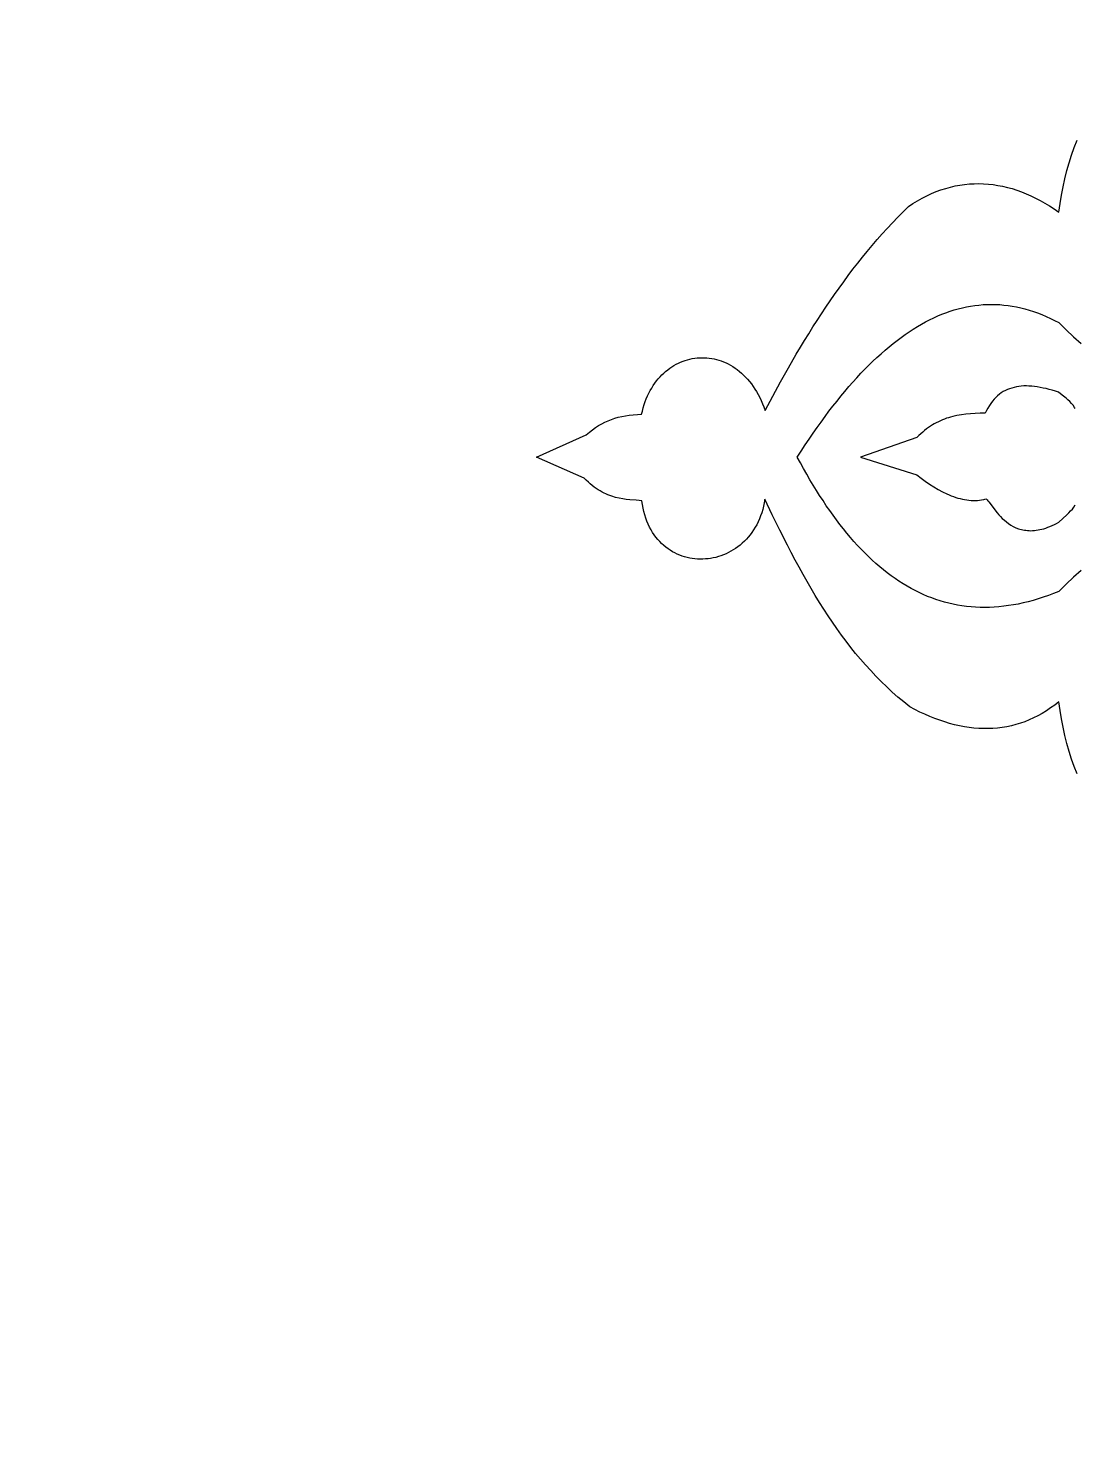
# Model space of a CAD drawing. Extents: x -540 to 540, y -540 to 540.
# Drawn here: x -170.4 to -87.2, y -78.6 to 34.1 of the extents above; entities that cross this region are included whole.
import ezdxf

# ---------------------------------------------------------------- set-up
doc = ezdxf.new("R2010")
doc.units = 0
doc.layers.add('LAYER_1', color=18, linetype='CONTINUOUS')
doc.layers.add('LAYER_2', color=174, linetype='CONTINUOUS')

msp = doc.modelspace()

# ---------------------------------------------------------------- linework, layer by layer
at = {"layer": 'LAYER_1'}
msp.add_lwpolyline([(0, 540, 0.414214), (-540, 0, 0.414214), (0, -540, 0.414214), (540, 0, 0.414214)], format="xyb", close=True, dxfattribs=at)
for points in [[(-86.68, -9.02), (-87.28, -9.56), (-87.87, -10.12), (-88.16, -10.41), (-88.44, -10.69), (-88.86, -10.86), (-89.27, -11.01), (-89.68, -11.15), (-90.08, -11.28), (-90.49, -11.4), (-90.88, -11.51), (-91.28, -11.6), (-91.67, -11.69), (-92.06, -11.76), (-92.45, -11.82), (-92.83, -11.87), (-93.21, -11.91), (-93.59, -11.94), (-93.96, -11.96), (-94.34, -11.97), (-94.7, -11.96), (-95.07, -11.95), (-95.43, -11.92), (-95.79, -11.88), (-96.15, -11.83), (-96.5, -11.78), (-96.85, -11.71), (-97.2, -11.63), (-97.54, -11.54), (-97.89, -11.44), (-98.22, -11.33), (-98.56, -11.21), (-98.9, -11.08), (-99.23, -10.93), (-99.55, -10.78), (-99.88, -10.62), (-100.2, -10.45), (-100.52, -10.27), (-100.84, -10.08), (-101.16, -9.88), (-101.47, -9.66), (-101.78, -9.44), (-102.09, -9.21), (-102.39, -8.97), (-102.69, -8.72), (-102.99, -8.46), (-103.29, -8.2), (-103.58, -7.92), (-103.88, -7.63), (-104.17, -7.33), (-104.45, -7.03), (-104.74, -6.71), (-105.02, -6.39), (-105.3, -6.06), (-105.58, -5.71), (-105.86, -5.36), (-106.13, -5), (-106.4, -4.63), (-106.67, -4.26), (-106.94, -3.87), (-107.2, -3.47), (-107.47, -3.07), (-107.73, -2.66), (-107.98, -2.24), (-108.24, -1.81), (-108.5, -1.37), (-108.75, -0.92), (-109, -0.47), (-109.25, -0.01), (-108.93, 0.48), (-108.62, 0.96), (-108.3, 1.43), (-107.99, 1.89), (-107.67, 2.34), (-107.36, 2.78), (-107.04, 3.22), (-106.73, 3.64), (-106.41, 4.05), (-106.09, 4.45), (-105.78, 4.84), (-105.46, 5.22), (-105.14, 5.6), (-104.83, 5.96), (-104.51, 6.31), (-104.19, 6.66), (-103.87, 6.99), (-103.55, 7.31), (-103.23, 7.62), (-102.91, 7.92), (-102.59, 8.22), (-102.27, 8.5), (-101.95, 8.77), (-101.63, 9.03), (-101.31, 9.28), (-100.99, 9.52), (-100.67, 9.75), (-100.35, 9.97), (-100.02, 10.18), (-99.7, 10.38), (-99.38, 10.57), (-99.05, 10.75), (-98.73, 10.92), (-98.4, 11.07), (-98.08, 11.22), (-97.75, 11.36), (-97.43, 11.48), (-97.1, 11.6), (-96.77, 11.7), (-96.45, 11.79), (-96.12, 11.87), (-95.79, 11.94), (-95.46, 12.01), (-95.13, 12.05), (-94.8, 12.09), (-94.47, 12.12), (-94.14, 12.14), (-93.81, 12.14), (-93.48, 12.14), (-93.15, 12.12), (-92.82, 12.09), (-92.48, 12.05), (-92.15, 12), (-91.81, 11.94), (-91.48, 11.86), (-91.14, 11.78), (-90.81, 11.68), (-90.47, 11.58), (-90.14, 11.46), (-89.8, 11.33), (-89.46, 11.19), (-89.12, 11.03), (-88.78, 10.87), (-88.44, 10.69), (-88.16, 10.41), (-87.87, 10.12), (-87.28, 9.56), (-86.68, 9.02)], [(-87.14, 3.86), (-87.19, 3.95), (-87.31, 4.12), (-87.44, 4.27), (-87.58, 4.42), (-87.72, 4.55), (-87.87, 4.68), (-88.17, 4.92), (-88.46, 5.15), (-88.72, 5.24), (-88.97, 5.31), (-89.22, 5.38), (-89.46, 5.44), (-89.7, 5.49), (-89.93, 5.54), (-90.16, 5.58), (-90.38, 5.61), (-90.6, 5.63), (-90.82, 5.64), (-91.03, 5.65), (-91.23, 5.65), (-91.43, 5.63), (-91.63, 5.61), (-91.82, 5.58), (-92.01, 5.54), (-92.19, 5.49), (-92.36, 5.43), (-92.54, 5.36), (-92.7, 5.29), (-92.86, 5.2), (-93.02, 5.1), (-93.17, 4.99), (-93.32, 4.86), (-93.46, 4.73), (-93.59, 4.59), (-93.72, 4.44), (-93.85, 4.27), (-93.97, 4.09), (-94.08, 3.9), (-94.19, 3.7), (-94.3, 3.49), (-94.7, 3.48), (-95.09, 3.46), (-95.47, 3.44), (-95.84, 3.4), (-96.2, 3.36), (-96.55, 3.3), (-96.89, 3.22), (-97.06, 3.18), (-97.22, 3.13), (-97.39, 3.08), (-97.55, 3.02), (-97.71, 2.96), (-97.87, 2.89), (-98.03, 2.81), (-98.19, 2.73), (-98.35, 2.64), (-98.5, 2.55), (-98.66, 2.45), (-98.81, 2.34), (-98.97, 2.23), (-99.12, 2.11), (-99.27, 1.98), (-99.43, 1.85), (-99.58, 1.7), (-99.73, 1.55), (-104.23, -0.01), (-99.73, -1.41), (-99.4, -1.67), (-99.07, -1.92), (-98.74, -2.15), (-98.39, -2.37), (-98.05, -2.58), (-97.7, -2.77), (-97.35, -2.94), (-97.17, -3.01), (-97, -3.08), (-96.82, -3.15), (-96.64, -3.21), (-96.47, -3.26), (-96.29, -3.31), (-96.12, -3.35), (-95.94, -3.39), (-95.77, -3.41), (-95.6, -3.43), (-95.43, -3.45), (-95.26, -3.46), (-95.09, -3.45), (-94.92, -3.45), (-94.75, -3.43), (-94.59, -3.4), (-94.42, -3.37), (-94.26, -3.33), (-94.21, -3.36), (-94.15, -3.41), (-94.09, -3.48), (-94.02, -3.56), (-93.67, -4.02), (-93.46, -4.3), (-93.34, -4.44), (-93.22, -4.59), (-93.08, -4.74), (-92.94, -4.88), (-92.78, -5.02), (-92.62, -5.16), (-92.45, -5.29), (-92.26, -5.41), (-92.07, -5.52), (-91.86, -5.62), (-91.65, -5.7), (-91.54, -5.74), (-91.42, -5.77), (-91.3, -5.79), (-91.18, -5.82), (-91.06, -5.83), (-90.93, -5.85), (-90.8, -5.85), (-90.67, -5.86), (-90.53, -5.85), (-90.39, -5.84), (-90.25, -5.83), (-90.1, -5.8), (-89.95, -5.77), (-89.8, -5.74), (-89.64, -5.7), (-89.48, -5.65), (-89.32, -5.59), (-89.15, -5.52), (-88.98, -5.45), (-88.8, -5.37), (-88.62, -5.28), (-88.44, -5.18), (-88.12, -4.88), (-87.8, -4.59), (-87.65, -4.44), (-87.51, -4.29), (-87.37, -4.14), (-87.25, -3.98), (-87.14, -3.8)]]:
    msp.add_lwpolyline(points, dxfattribs=at)
at = {"layer": 'LAYER_2'}
for points in [[(460, 0, 0.414214), (0, 460, 0.414214), (-460, 0, 0.414214), (0, -460, 0.414214)], [(370, 0, 0.414214), (0, 370, 0.414214), (-370, 0, 0.414214), (0, -370, 0.414214)]]:
    msp.add_lwpolyline(points, format="xyb", close=True, dxfattribs=at)
msp.add_lwpolyline([(-87, -25.21), (-87.22, -24.62), (-87.43, -24.02), (-87.62, -23.41), (-87.8, -22.78), (-87.96, -22.14), (-88.1, -21.49), (-88.23, -20.83), (-88.35, -20.16), (-88.44, -19.47), (-88.77, -19.73), (-89.1, -19.96), (-89.43, -20.18), (-89.77, -20.39), (-90.11, -20.58), (-90.45, -20.75), (-90.8, -20.91), (-91.15, -21.05), (-91.5, -21.17), (-91.86, -21.28), (-92.22, -21.37), (-92.58, -21.45), (-92.95, -21.51), (-93.32, -21.56), (-93.69, -21.59), (-94.06, -21.6), (-94.44, -21.6), (-94.82, -21.59), (-95.2, -21.56), (-95.58, -21.52), (-95.96, -21.46), (-96.35, -21.38), (-96.74, -21.29), (-97.13, -21.19), (-97.52, -21.07), (-97.92, -20.94), (-98.31, -20.8), (-98.71, -20.64), (-99.11, -20.46), (-99.51, -20.28), (-99.91, -20.07), (-100.31, -19.86), (-100.78, -19.48), (-101.24, -19.09), (-101.7, -18.69), (-102.14, -18.28), (-102.57, -17.86), (-103, -17.43), (-103.41, -16.99), (-103.82, -16.54), (-104.22, -16.09), (-104.61, -15.62), (-104.99, -15.14), (-105.36, -14.65), (-105.73, -14.16), (-106.1, -13.65), (-106.45, -13.14), (-106.8, -12.62), (-107.14, -12.09), (-107.48, -11.56), (-107.82, -11.01), (-108.15, -10.46), (-108.47, -9.9), (-108.79, -9.34), (-109.11, -8.77), (-109.42, -8.19), (-109.73, -7.6), (-110.03, -7.01), (-110.64, -5.81), (-111.24, -4.59), (-111.83, -3.34), (-111.88, -3.63), (-111.94, -3.9), (-112, -4.17), (-112.08, -4.43), (-112.17, -4.68), (-112.26, -4.92), (-112.37, -5.15), (-112.48, -5.38), (-112.6, -5.59), (-112.73, -5.8), (-112.86, -6), (-113, -6.19), (-113.15, -6.37), (-113.3, -6.54), (-113.46, -6.7), (-113.63, -6.86), (-113.8, -7.01), (-113.98, -7.14), (-114.16, -7.27), (-114.34, -7.39), (-114.53, -7.5), (-114.72, -7.6), (-114.92, -7.69), (-115.11, -7.78), (-115.32, -7.85), (-115.52, -7.92), (-115.72, -7.98), (-115.93, -8.02), (-116.14, -8.06), (-116.35, -8.09), (-116.55, -8.11), (-116.76, -8.12), (-116.97, -8.12), (-117.18, -8.12), (-117.39, -8.1), (-117.6, -8.07), (-117.8, -8.04), (-118.01, -7.99), (-118.21, -7.94), (-118.41, -7.88), (-118.6, -7.8), (-118.8, -7.72), (-118.99, -7.63), (-119.17, -7.53), (-119.35, -7.42), (-119.53, -7.3), (-119.71, -7.17), (-119.87, -7.03), (-120.04, -6.88), (-120.19, -6.72), (-120.34, -6.56), (-120.49, -6.38), (-120.63, -6.19), (-120.76, -5.99), (-120.88, -5.79), (-121, -5.57), (-121.11, -5.35), (-121.21, -5.11), (-121.3, -4.86), (-121.38, -4.61), (-121.45, -4.34), (-121.51, -4.07), (-121.57, -3.78), (-121.61, -3.49), (-121.83, -3.46), (-122.07, -3.44), (-122.58, -3.4), (-122.85, -3.37), (-123.13, -3.33), (-123.42, -3.27), (-123.71, -3.21), (-124.01, -3.12), (-124.16, -3.07), (-124.32, -3.01), (-124.47, -2.94), (-124.62, -2.87), (-124.78, -2.79), (-124.93, -2.7), (-125.09, -2.61), (-125.25, -2.5), (-125.4, -2.39), (-125.56, -2.26), (-125.72, -2.13), (-125.87, -1.99), (-126.03, -1.83), (-126.19, -1.67), (-130, -0.01), (-126.03, 1.77), (-125.78, 1.98), (-125.54, 2.17), (-125.3, 2.34), (-125.05, 2.5), (-124.81, 2.65), (-124.56, 2.78), (-124.3, 2.89), (-124.04, 2.99), (-123.77, 3.08), (-123.5, 3.16), (-123.21, 3.23), (-122.92, 3.28), (-122.61, 3.32), (-122.3, 3.36), (-121.97, 3.38), (-121.63, 3.4), (-121.57, 3.66), (-121.51, 3.92), (-121.43, 4.17), (-121.35, 4.41), (-121.26, 4.64), (-121.16, 4.86), (-121.06, 5.08), (-120.95, 5.29), (-120.83, 5.49), (-120.71, 5.68), (-120.58, 5.87), (-120.45, 6.05), (-120.31, 6.21), (-120.17, 6.38), (-120.02, 6.53), (-119.87, 6.68), (-119.72, 6.81), (-119.56, 6.94), (-119.39, 7.07), (-119.23, 7.18), (-119.06, 7.28), (-118.88, 7.38), (-118.7, 7.47), (-118.53, 7.55), (-118.34, 7.62), (-118.16, 7.69), (-117.97, 7.74), (-117.79, 7.79), (-117.6, 7.83), (-117.41, 7.86), (-117.22, 7.88), (-117.02, 7.9), (-116.83, 7.9), (-116.64, 7.9), (-116.44, 7.89), (-116.25, 7.87), (-116.06, 7.84), (-115.87, 7.8), (-115.68, 7.76), (-115.48, 7.7), (-115.3, 7.64), (-115.11, 7.57), (-114.92, 7.48), (-114.74, 7.4), (-114.56, 7.3), (-114.38, 7.19), (-114.2, 7.07), (-114.02, 6.95), (-113.85, 6.81), (-113.69, 6.67), (-113.52, 6.52), (-113.36, 6.36), (-113.2, 6.19), (-113.05, 6.01), (-112.9, 5.82), (-112.76, 5.62), (-112.62, 5.41), (-112.49, 5.2), (-112.36, 4.97), (-112.24, 4.74), (-112.12, 4.49), (-112.01, 4.24), (-111.91, 3.98), (-111.81, 3.71), (-111.2, 4.85), (-110.59, 5.98), (-109.96, 7.09), (-109.33, 8.19), (-109, 8.74), (-108.67, 9.28), (-108.34, 9.81), (-108.01, 10.35), (-107.67, 10.87), (-107.33, 11.4), (-106.98, 11.92), (-106.63, 12.43), (-106.28, 12.94), (-105.92, 13.44), (-105.56, 13.94), (-105.19, 14.44), (-104.82, 14.93), (-104.44, 15.41), (-104.06, 15.89), (-103.68, 16.36), (-103.29, 16.83), (-102.89, 17.29), (-102.49, 17.74), (-102.09, 18.19), (-101.68, 18.64), (-101.26, 19.07), (-100.84, 19.5), (-100.41, 19.93), (-100.05, 20.17), (-99.68, 20.39), (-99.31, 20.6), (-98.94, 20.78), (-98.57, 20.96), (-98.19, 21.11), (-97.82, 21.25), (-97.44, 21.37), (-97.07, 21.47), (-96.69, 21.56), (-96.32, 21.63), (-95.94, 21.68), (-95.56, 21.72), (-95.18, 21.74), (-94.81, 21.75), (-94.43, 21.74), (-94.05, 21.71), (-93.67, 21.67), (-93.29, 21.61), (-92.92, 21.54), (-92.54, 21.45), (-92.16, 21.35), (-91.79, 21.23), (-91.41, 21.09), (-91.04, 20.94), (-90.66, 20.78), (-90.29, 20.6), (-89.92, 20.4), (-89.55, 20.19), (-89.18, 19.97), (-88.81, 19.73), (-88.44, 19.47), (-88.35, 20.16), (-88.23, 20.83), (-88.1, 21.49), (-87.96, 22.14), (-87.8, 22.78), (-87.62, 23.41), (-87.43, 24.02), (-87.22, 24.62), (-87, 25.21)], dxfattribs=at)

doc.saveas('drawing.dxf')
